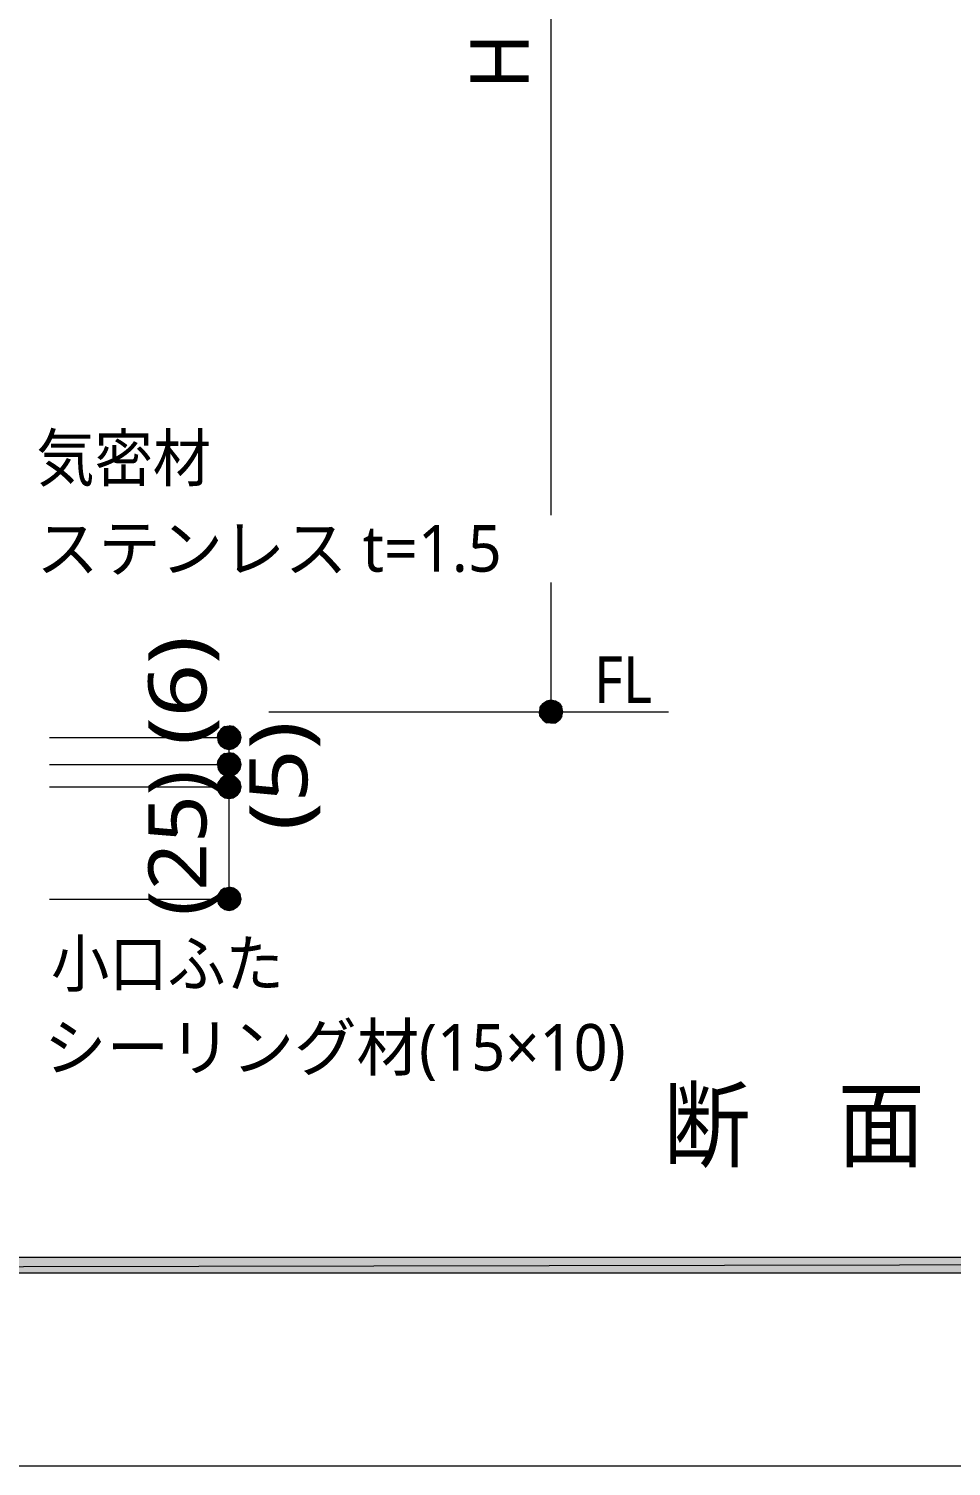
# Model space of a CAD drawing. Header units: millimetres. Extents: x 0 to 420, y 0 to 297.
# Drawn here: x 167.4 to 208.6, y 157 to 221.2 of the extents above; entities that cross this region are included whole.
import ezdxf
from ezdxf.enums import TextEntityAlignment as Align

# ---------------------------------------------------------------- set-up
doc = ezdxf.new("R2010")
doc.units = ezdxf.units.MM
doc.styles.add('kst32b', font='NotoSansJP-Variable.ttf')

msp = doc.modelspace()

# ---------------------------------------------------------------- hatches: boundary and pattern name
h = msp.add_hatch(color=7)
h.paths.add_polyline_path([(190.204, 190.902), (190.183, 190.69), (190.691, 190.69), (190.204, 190.902)])
h.paths.add_polyline_path([(190.183, 190.69), (190.691, 190.69), (190.204, 190.5), (190.183, 190.69)])
h.paths.add_polyline_path([(190.691, 190.69), (190.204, 190.5), (190.331, 190.331), (190.691, 190.69)])
h = msp.add_hatch(color=7)
h.paths.add_polyline_path([(190.691, 191.22), (190.5, 191.177), (190.691, 190.69), (190.691, 191.22)])
h.paths.add_polyline_path([(190.5, 191.177), (190.691, 190.69), (190.331, 191.071), (190.5, 191.177)])
h.paths.add_polyline_path([(190.691, 190.69), (190.331, 191.071), (190.204, 190.902), (190.691, 190.69)])
for points in [[(190.902, 191.177), (190.691, 191.22), (190.691, 190.69), (190.902, 191.177)], [(176.805, 189.336), (176.847, 189.547), (176.318, 189.547), (176.805, 189.336)], [(176.805, 188.129), (176.847, 188.341), (176.318, 188.341), (176.805, 188.129)], [(176.805, 187.134), (176.847, 187.346), (176.318, 187.346), (176.805, 187.134)], [(176.805, 182.139), (176.847, 182.33), (176.318, 182.33), (176.805, 182.139)]]:
    msp.add_hatch(color=7).paths.add_polyline_path(points)
h = msp.add_hatch(color=7)
h.paths.add_polyline_path([(191.22, 190.69), (191.177, 190.902), (190.691, 190.69), (191.22, 190.69)])
h.paths.add_polyline_path([(191.177, 190.902), (190.691, 190.69), (191.071, 191.071), (191.177, 190.902)])
h.paths.add_polyline_path([(190.691, 190.69), (191.071, 191.071), (190.902, 191.177), (190.691, 190.69)])
h = msp.add_hatch(color=7)
h.paths.add_polyline_path([(190.331, 190.331), (190.5, 190.204), (190.691, 190.69), (190.331, 190.331)])
h.paths.add_polyline_path([(190.5, 190.204), (190.691, 190.69), (190.691, 190.182), (190.5, 190.204)])
h.paths.add_polyline_path([(190.691, 190.69), (190.691, 190.182), (190.902, 190.204), (190.691, 190.69)])
h = msp.add_hatch(color=7)
h.paths.add_polyline_path([(190.902, 190.204), (191.071, 190.331), (190.691, 190.69), (190.902, 190.204)])
h.paths.add_polyline_path([(191.071, 190.331), (190.691, 190.69), (191.177, 190.5), (191.071, 190.331)])
h.paths.add_polyline_path([(190.691, 190.69), (191.177, 190.5), (191.22, 190.69), (190.691, 190.69)])
h = msp.add_hatch(color=7)
h.paths.add_polyline_path([(175.937, 189.907), (175.832, 189.738), (176.318, 189.547), (175.937, 189.907)])
h.paths.add_polyline_path([(175.832, 189.738), (176.318, 189.547), (175.789, 189.547), (175.832, 189.738)])
h.paths.add_polyline_path([(176.318, 189.547), (175.789, 189.547), (175.832, 189.336), (176.318, 189.547)])
h = msp.add_hatch(color=7)
h.paths.add_polyline_path([(175.832, 189.336), (175.937, 189.166), (176.318, 189.547), (175.832, 189.336)])
h.paths.add_polyline_path([(175.937, 189.166), (176.318, 189.547), (176.107, 189.061), (175.937, 189.166)])
h.paths.add_polyline_path([(176.318, 189.547), (176.107, 189.061), (176.318, 189.018), (176.318, 189.547)])
h = msp.add_hatch(color=7)
h.paths.add_polyline_path([(176.509, 190.034), (176.318, 190.077), (176.318, 189.547), (176.509, 190.034)])
h.paths.add_polyline_path([(176.318, 190.077), (176.318, 189.547), (176.107, 190.034), (176.318, 190.077)])
h.paths.add_polyline_path([(176.318, 189.547), (176.107, 190.034), (175.937, 189.907), (176.318, 189.547)])
h = msp.add_hatch(color=7)
h.paths.add_polyline_path([(176.847, 189.547), (176.805, 189.738), (176.318, 189.547), (176.847, 189.547)])
h.paths.add_polyline_path([(176.805, 189.738), (176.318, 189.547), (176.678, 189.907), (176.805, 189.738)])
h.paths.add_polyline_path([(176.318, 189.547), (176.678, 189.907), (176.509, 190.034), (176.318, 189.547)])
h = msp.add_hatch(color=7)
h.paths.add_polyline_path([(176.318, 189.018), (176.509, 189.061), (176.318, 189.547), (176.318, 189.018)])
h.paths.add_polyline_path([(176.509, 189.061), (176.318, 189.547), (176.678, 189.166), (176.509, 189.061)])
h.paths.add_polyline_path([(176.318, 189.547), (176.678, 189.166), (176.805, 189.336), (176.318, 189.547)])
h = msp.add_hatch(color=7)
h.paths.add_polyline_path([(176.509, 188.828), (176.318, 188.87), (176.318, 188.341), (176.509, 188.828)])
h.paths.add_polyline_path([(176.318, 188.87), (176.318, 188.341), (176.107, 188.828), (176.318, 188.87)])
h.paths.add_polyline_path([(176.318, 188.341), (176.107, 188.828), (175.937, 188.722), (176.318, 188.341)])
h = msp.add_hatch(color=7)
h.paths.add_polyline_path([(176.847, 188.341), (176.805, 188.531), (176.318, 188.341), (176.847, 188.341)])
h.paths.add_polyline_path([(176.805, 188.531), (176.318, 188.341), (176.678, 188.722), (176.805, 188.531)])
h.paths.add_polyline_path([(176.318, 188.341), (176.678, 188.722), (176.509, 188.828), (176.318, 188.341)])
h = msp.add_hatch(color=7)
h.paths.add_polyline_path([(175.937, 188.722), (175.832, 188.531), (176.318, 188.341), (175.937, 188.722)])
h.paths.add_polyline_path([(175.832, 188.531), (176.318, 188.341), (175.789, 188.341), (175.832, 188.531)])
h.paths.add_polyline_path([(176.318, 188.341), (175.789, 188.341), (175.832, 188.129), (176.318, 188.341)])
h = msp.add_hatch(color=7)
h.paths.add_polyline_path([(175.832, 188.129), (175.937, 187.96), (176.318, 188.341), (175.832, 188.129)])
h.paths.add_polyline_path([(175.937, 187.96), (176.318, 188.341), (176.107, 187.854), (175.937, 187.96)])
h.paths.add_polyline_path([(176.318, 188.341), (176.107, 187.854), (176.318, 187.812), (176.318, 188.341)])
h = msp.add_hatch(color=7)
h.paths.add_polyline_path([(176.318, 187.812), (176.509, 187.854), (176.318, 188.341), (176.318, 187.812)])
h.paths.add_polyline_path([(176.509, 187.854), (176.318, 188.341), (176.678, 187.96), (176.509, 187.854)])
h.paths.add_polyline_path([(176.318, 188.341), (176.678, 187.96), (176.805, 188.129), (176.318, 188.341)])
h = msp.add_hatch(color=7)
h.paths.add_polyline_path([(175.937, 187.706), (175.832, 187.537), (176.318, 187.346), (175.937, 187.706)])
h.paths.add_polyline_path([(175.832, 187.537), (176.318, 187.346), (175.789, 187.346), (175.832, 187.537)])
h.paths.add_polyline_path([(176.318, 187.346), (175.789, 187.346), (175.832, 187.134), (176.318, 187.346)])
h = msp.add_hatch(color=7)
h.paths.add_polyline_path([(176.509, 187.833), (176.318, 187.875), (176.318, 187.346), (176.509, 187.833)])
h.paths.add_polyline_path([(176.318, 187.875), (176.318, 187.346), (176.107, 187.833), (176.318, 187.875)])
h.paths.add_polyline_path([(176.318, 187.346), (176.107, 187.833), (175.937, 187.706), (176.318, 187.346)])
h = msp.add_hatch(color=7)
h.paths.add_polyline_path([(176.847, 187.346), (176.805, 187.537), (176.318, 187.346), (176.847, 187.346)])
h.paths.add_polyline_path([(176.805, 187.537), (176.318, 187.346), (176.678, 187.706), (176.805, 187.537)])
h.paths.add_polyline_path([(176.318, 187.346), (176.678, 187.706), (176.509, 187.833), (176.318, 187.346)])
h = msp.add_hatch(color=7)
h.paths.add_polyline_path([(175.832, 187.134), (175.937, 186.965), (176.318, 187.346), (175.832, 187.134)])
h.paths.add_polyline_path([(175.937, 186.965), (176.318, 187.346), (176.107, 186.859), (175.937, 186.965)])
h.paths.add_polyline_path([(176.318, 187.346), (176.107, 186.859), (176.318, 186.817), (176.318, 187.346)])
h = msp.add_hatch(color=7)
h.paths.add_polyline_path([(176.318, 186.817), (176.509, 186.859), (176.318, 187.346), (176.318, 186.817)])
h.paths.add_polyline_path([(176.509, 186.859), (176.318, 187.346), (176.678, 186.965), (176.509, 186.859)])
h.paths.add_polyline_path([(176.318, 187.346), (176.678, 186.965), (176.805, 187.134), (176.318, 187.346)])
h = msp.add_hatch(color=7)
h.paths.add_polyline_path([(175.937, 182.711), (175.832, 182.541), (176.318, 182.33), (175.937, 182.711)])
h.paths.add_polyline_path([(175.832, 182.541), (176.318, 182.33), (175.789, 182.33), (175.832, 182.541)])
h.paths.add_polyline_path([(176.318, 182.33), (175.789, 182.33), (175.832, 182.139), (176.318, 182.33)])
h = msp.add_hatch(color=7)
h.paths.add_polyline_path([(176.509, 182.816), (176.318, 182.859), (176.318, 182.33), (176.509, 182.816)])
h.paths.add_polyline_path([(176.318, 182.859), (176.318, 182.33), (176.107, 182.816), (176.318, 182.859)])
h.paths.add_polyline_path([(176.318, 182.33), (176.107, 182.816), (175.937, 182.711), (176.318, 182.33)])
h = msp.add_hatch(color=7)
h.paths.add_polyline_path([(176.847, 182.33), (176.805, 182.541), (176.318, 182.33), (176.847, 182.33)])
h.paths.add_polyline_path([(176.805, 182.541), (176.318, 182.33), (176.678, 182.711), (176.805, 182.541)])
h.paths.add_polyline_path([(176.318, 182.33), (176.678, 182.711), (176.509, 182.816), (176.318, 182.33)])
h = msp.add_hatch(color=7)
h.paths.add_polyline_path([(175.832, 182.139), (175.937, 181.97), (176.318, 182.33), (175.832, 182.139)])
h.paths.add_polyline_path([(175.937, 181.97), (176.318, 182.33), (176.107, 181.864), (175.937, 181.97)])
h.paths.add_polyline_path([(176.318, 182.33), (176.107, 181.864), (176.318, 181.822), (176.318, 182.33)])
h = msp.add_hatch(color=7)
h.paths.add_polyline_path([(176.318, 181.822), (176.509, 181.864), (176.318, 182.33), (176.318, 181.822)])
h.paths.add_polyline_path([(176.509, 181.864), (176.318, 182.33), (176.678, 181.97), (176.509, 181.864)])
h.paths.add_polyline_path([(176.318, 182.33), (176.678, 181.97), (176.805, 182.139), (176.318, 182.33)])
h = msp.add_hatch(color=7)
h.paths.add_polyline_path([(394.166, 165.629), (394.166, 166.328), (26.183, 165.629), (394.166, 165.629)])
h.paths.add_polyline_path([(394.166, 166.328), (26.183, 165.629), (26.183, 166.328), (394.166, 166.328)])

# ---------------------------------------------------------------- linework, layer by layer
at = {"lineweight": 13}
for points in [[(190.691, 247.946), (190.691, 199.475)], [(190.691, 196.469), (190.691, 190.69)], [(178.096, 190.69), (195.94, 190.69)], [(168.296, 189.547), (176.318, 189.547)], [(176.318, 182.33), (176.318, 187.346), (176.318, 188.341), (176.318, 189.547)], [(168.296, 188.341), (176.318, 188.341)], [(168.296, 187.346), (176.318, 187.346)], [(168.296, 182.33), (176.318, 182.33)], [(394.166, 156.993), (26.183, 156.993)]]:
    msp.add_lwpolyline(points, dxfattribs=at)
at = {"lineweight": 0}
for points in [[(190.204, 190.902), (190.183, 190.69), (190.691, 190.69)], [(190.691, 190.69), (190.331, 191.071), (190.204, 190.902)], [(190.5, 191.177), (190.691, 190.69), (190.331, 191.071)], [(190.691, 191.22), (190.5, 191.177), (190.691, 190.69)], [(190.902, 191.177), (190.691, 191.22), (190.691, 190.69)], [(190.691, 190.69), (191.071, 191.071), (190.902, 191.177)], [(191.177, 190.902), (190.691, 190.69), (191.071, 191.071)], [(191.22, 190.69), (191.177, 190.902), (190.691, 190.69)], [(190.183, 190.69), (190.691, 190.69), (190.204, 190.5)], [(190.691, 190.69), (190.204, 190.5), (190.331, 190.331)], [(190.331, 190.331), (190.5, 190.204), (190.691, 190.69)], [(190.5, 190.204), (190.691, 190.69), (190.691, 190.182)], [(190.691, 190.69), (190.691, 190.182), (190.902, 190.204)], [(190.902, 190.204), (191.071, 190.331), (190.691, 190.69)], [(191.071, 190.331), (190.691, 190.69), (191.177, 190.5)], [(190.691, 190.69), (191.177, 190.5), (191.22, 190.69)], [(175.832, 189.738), (176.318, 189.547), (175.789, 189.547)], [(176.318, 189.547), (175.789, 189.547), (175.832, 189.336)], [(175.937, 189.907), (175.832, 189.738), (176.318, 189.547)], [(175.832, 189.336), (175.937, 189.166), (176.318, 189.547)], [(176.318, 189.547), (176.107, 190.034), (175.937, 189.907)], [(175.937, 189.166), (176.318, 189.547), (176.107, 189.061)], [(176.318, 190.077), (176.318, 189.547), (176.107, 190.034)], [(176.318, 189.547), (176.107, 189.061), (176.318, 189.018)], [(176.509, 190.034), (176.318, 190.077), (176.318, 189.547)], [(176.318, 189.547), (176.678, 189.907), (176.509, 190.034)], [(176.805, 189.738), (176.318, 189.547), (176.678, 189.907)], [(176.847, 189.547), (176.805, 189.738), (176.318, 189.547)], [(176.318, 189.018), (176.509, 189.061), (176.318, 189.547)], [(176.509, 189.061), (176.318, 189.547), (176.678, 189.166)], [(176.318, 189.547), (176.678, 189.166), (176.805, 189.336)], [(176.805, 189.336), (176.847, 189.547), (176.318, 189.547)], [(176.318, 188.341), (176.107, 188.828), (175.937, 188.722)], [(176.318, 188.87), (176.318, 188.341), (176.107, 188.828)], [(176.509, 188.828), (176.318, 188.87), (176.318, 188.341)], [(176.318, 188.341), (176.678, 188.722), (176.509, 188.828)], [(175.832, 188.531), (176.318, 188.341), (175.789, 188.341)], [(176.318, 188.341), (175.789, 188.341), (175.832, 188.129)], [(175.937, 188.722), (175.832, 188.531), (176.318, 188.341)], [(175.832, 188.129), (175.937, 187.96), (176.318, 188.341)], [(175.937, 187.96), (176.318, 188.341), (176.107, 187.854)], [(176.318, 188.341), (176.107, 187.854), (176.318, 187.812)], [(176.805, 188.531), (176.318, 188.341), (176.678, 188.722)], [(176.847, 188.341), (176.805, 188.531), (176.318, 188.341)], [(176.318, 187.812), (176.509, 187.854), (176.318, 188.341)], [(176.509, 187.854), (176.318, 188.341), (176.678, 187.96)], [(176.318, 188.341), (176.678, 187.96), (176.805, 188.129)], [(176.805, 188.129), (176.847, 188.341), (176.318, 188.341)], [(175.832, 187.537), (176.318, 187.346), (175.789, 187.346)], [(175.937, 187.706), (175.832, 187.537), (176.318, 187.346)], [(176.318, 187.346), (176.107, 187.833), (175.937, 187.706)], [(176.318, 187.875), (176.318, 187.346), (176.107, 187.833)], [(176.509, 187.833), (176.318, 187.875), (176.318, 187.346)], [(176.318, 187.346), (176.678, 187.706), (176.509, 187.833)], [(176.805, 187.537), (176.318, 187.346), (176.678, 187.706)], [(176.847, 187.346), (176.805, 187.537), (176.318, 187.346)], [(176.318, 187.346), (175.789, 187.346), (175.832, 187.134)], [(175.832, 187.134), (175.937, 186.965), (176.318, 187.346)], [(175.937, 186.965), (176.318, 187.346), (176.107, 186.859)], [(176.318, 187.346), (176.107, 186.859), (176.318, 186.817)], [(176.318, 186.817), (176.509, 186.859), (176.318, 187.346)], [(176.509, 186.859), (176.318, 187.346), (176.678, 186.965)], [(176.318, 187.346), (176.678, 186.965), (176.805, 187.134)], [(176.805, 187.134), (176.847, 187.346), (176.318, 187.346)], [(175.832, 182.541), (176.318, 182.33), (175.789, 182.33)], [(175.937, 182.711), (175.832, 182.541), (176.318, 182.33)], [(176.318, 182.33), (176.107, 182.816), (175.937, 182.711)], [(176.318, 182.859), (176.318, 182.33), (176.107, 182.816)], [(176.509, 182.816), (176.318, 182.859), (176.318, 182.33)], [(176.318, 182.33), (176.678, 182.711), (176.509, 182.816)], [(176.805, 182.541), (176.318, 182.33), (176.678, 182.711)], [(176.847, 182.33), (176.805, 182.541), (176.318, 182.33)], [(176.318, 182.33), (175.789, 182.33), (175.832, 182.139)], [(175.832, 182.139), (175.937, 181.97), (176.318, 182.33)], [(175.937, 181.97), (176.318, 182.33), (176.107, 181.864)], [(176.318, 182.33), (176.107, 181.864), (176.318, 181.822)], [(176.318, 181.822), (176.509, 181.864), (176.318, 182.33)], [(176.509, 181.864), (176.318, 182.33), (176.678, 181.97)], [(176.318, 182.33), (176.678, 181.97), (176.805, 182.139)], [(176.805, 182.139), (176.847, 182.33), (176.318, 182.33)], [(394.166, 165.629), (394.166, 166.328), (26.183, 165.629)], [(394.166, 166.328), (26.183, 165.629), (26.183, 166.328)]]:
    msp.add_lwpolyline(points, close=True, dxfattribs=at)

# ---------------------------------------------------------------- texts
at = {"style": 'kst32b'}
msp.add_text('H', height=2.599, rotation=90, dxfattribs=at).set_placement((189.696, 218.504))
for s, height, p, p2 in [('気密材', 2.0791, (167.704, 200.999), (175.5, 200.999)), ('ステンレス t=1.5', 2.07913, (167.704, 196.956), (188.495, 196.956)), ('(6)', 2.5989, (175.302, 189.209), (175.302, 194.082)), ('FL', 2.0791, (192.617, 191.093), (195.216, 191.093)), ('(5)', 2.5989, (179.811, 185.399), (179.811, 190.272)), ('(25)', 2.5989, (175.302, 181.589), (175.302, 188.086)), ('小口ふた', 2.0791, (168.36, 178.414), (178.755, 178.414)), ('シーリング材(15×10)', 2.07913, (168.042, 174.667), (194.031, 174.667)), ('断\u3000面', 3.1187, (195.707, 170.688), (207.402, 170.688))]:
    msp.add_text(s, height=height, dxfattribs=at).set_placement(p, p2, align=Align.FIT)

doc.saveas('drawing.dxf')
